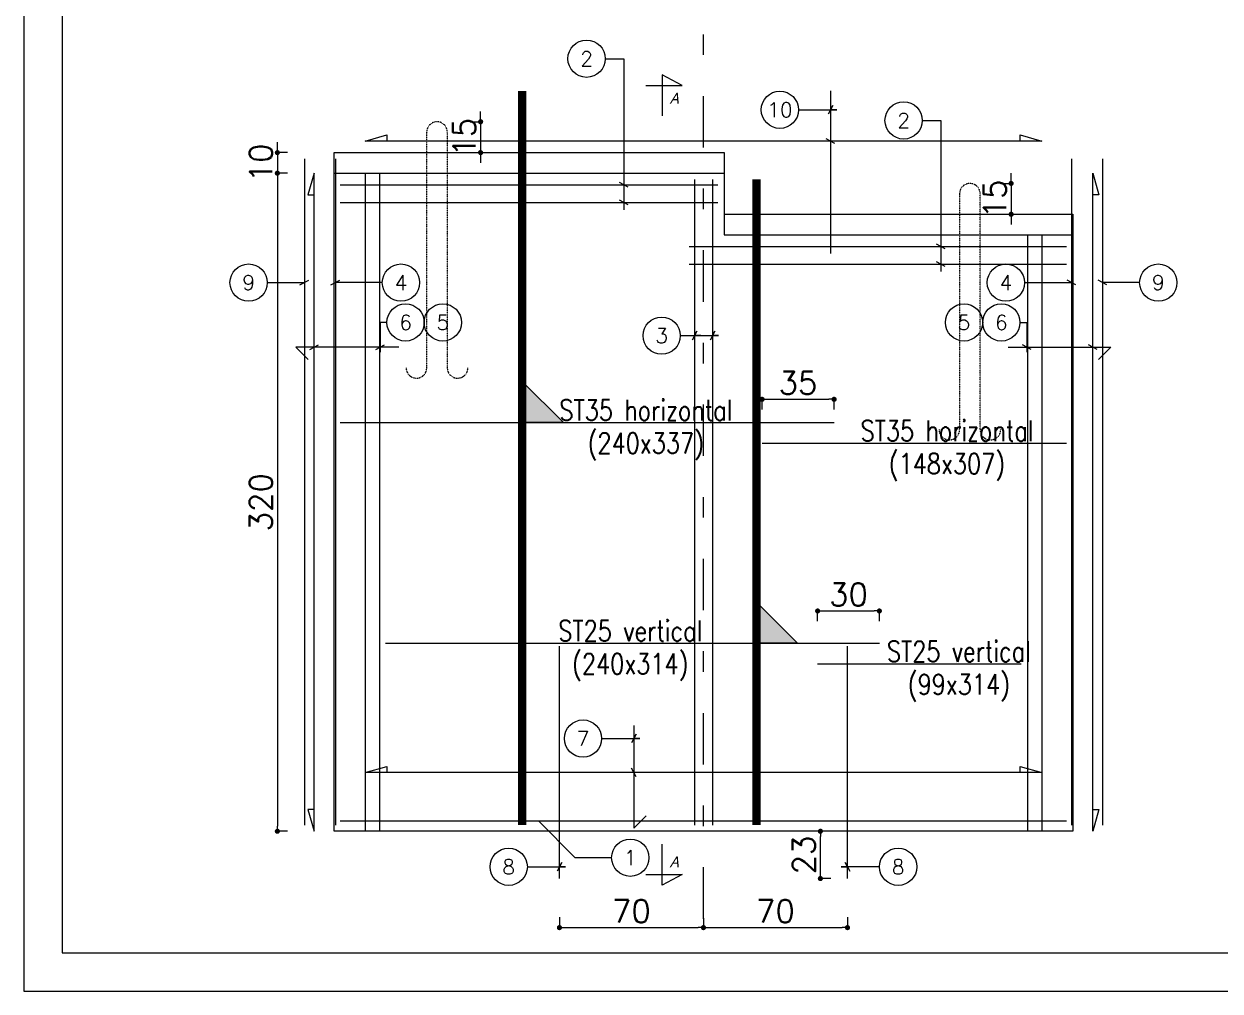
# Model space of a CAD drawing. Header units: millimetres. Extents: x -21776 to 63757, y -7870 to 8483.
# Drawn here: x 15771 to 16352, y -5309 to -4839 of the extents above; entities that cross this region are included whole.
import ezdxf
from ezdxf.enums import TextEntityAlignment as Align

# ---------------------------------------------------------------- set-up
doc = ezdxf.new("R2010")
doc.units = ezdxf.units.MM
doc.header["$PDMODE"] = 34
for name, pattern in [('CACHE', [9.525, 6.35, -3.175]), ('GrFeatureAxis', [0.85, 0.25, -0.2, 0.1, -0.2, 0.1]), ('HIDDEN2', [0.1875, 0.125, -0.0625])]:
    doc.linetypes.add(name, pattern=pattern)
for name, color, linetype in [('1', 7, 'Continuous'), ('COTATION', 1, 'Continuous'), ('GO-CARTOUCHE', 7, 'Continuous'), ('GO-COTATION', 1, 'Continuous'), ('GO-TEXTE', 9, 'Continuous'), ('GO-TEXTE-ACIER', 3, 'Continuous'), ('Grid', 7, 'Continuous'), ('préfa v', 2, 'Continuous'), ('STR_TS', 22, 'Continuous'), ('STR_TS_TXT', 7, 'Continuous'), ('STR_VOI-POT', 6, 'Continuous')]:
    doc.layers.add(name, color=color, linetype=linetype)
doc.styles.add('Lucida', font='')
doc.styles.get("Standard").update_dxf_attribs({"font": 'romans.shx'})
doc.styles.add('TEXTE', font='romans.shx')
doc.styles.add('TEXTE TS', font='romans.shx', dxfattribs={"width": 0.7, "oblique": 15})
doc.styles.get('Lucida').set_extended_font_data('Lucida Sans', italic=True)
doc.dimstyles.new('COUPE-20', dxfattribs={"dimscale": 0.5, "dimtxt": 22, "dimasz": 5, "dimexe": 0.05, "dimexo": 0, "dimgap": 5, "dimtad": 1, "dimdsep": 46, "dimtxsty": 'Standard', "dimblk1": 'DOT', "dimblk2": 'DOT', "dimsah": 1, "dimcen": 0, "dimdle": 150, "dimclrd": 1, "dimclre": 1, "dimclrt": 7, "dimadec": 0, "dimazin": 0, "dimtfac": 1, "dimtix": 1, "dimtmove": 2, "dimatfit": 3, "dimldrblk": 'DOT', "dimfxl": 0, "dimtvp": 1, "dimtolj": 1, "dimtzin": 0, "dimarcsym": 0})

# ---------------------------------------------------------------- blocks, each defined once
blk = doc.blocks.new('_DOT')
at = {"color": 0, "linetype": 'ByBlock'}
blk.add_line((-0.5, 0), (-1, 0), dxfattribs=at)
at = {"color": 0, "linetype": 'ByBlock', "const_width": 0.5}
blk.add_lwpolyline([(-0.25, 0, 1), (0.25, 0, 1)], format="xyb", close=True, dxfattribs=at)
blk = doc.blocks.new('*D1582')
at = {"layer": 'DEFPOINTS', "color": 0}
for p in [(16043.07, -4901.33), (15894.02, -4911.33), (16043.07, -4911.33)]:
    blk.add_point(p, dxfattribs=at)
at = {"layer": 'STR_VOI-POT', "color": 1, "lineweight": -2}
for p, q in [((15894.02, -4898.83), (15894.02, -4896.33)), ((15899.02, -4901.33), (15894, -4901.33)), ((15894.02, -4901.33), (15894.02, -4911.33)), ((15899.02, -4911.33), (15894, -4911.33)), ((15894.02, -4913.83), (15894.02, -4916.33))]:
    blk.add_line(p, q, dxfattribs=at)
at = {"layer": 'STR_VOI-POT', "color": 1, "lineweight": -2, "xscale": 2.5, "yscale": 2.5, "zscale": 2.5}
for p, rotation in [((15894.02, -4901.33), 270), ((15894.02, -4911.33), 90)]:
    blk.add_blockref('_DOT', p, dxfattribs=dict(at, rotation=rotation))
at = {"layer": 'STR_VOI-POT', "color": 7, "insert": (15886.02, -4906.33), "char_height": 11, "attachment_point": 5, "rotation": 90}
blk.add_mtext('\\A1;10', dxfattribs=at)
blk = doc.blocks.new('*D1583')
at = {"layer": 'DEFPOINTS', "color": 0}
for p in [(16043.07, -4911.33), (15894.02, -5231.33), (15961.62, -5231.33)]:
    blk.add_point(p, dxfattribs=at)
at = {"layer": 'STR_VOI-POT', "color": 1, "lineweight": -2}
for p, q in [((15899.02, -4911.33), (15894, -4911.33)), ((15894.02, -4913.83), (15894.02, -5228.83)), ((15899.02, -5231.33), (15894, -5231.33))]:
    blk.add_line(p, q, dxfattribs=at)
at = {"layer": 'STR_VOI-POT', "color": 1, "lineweight": -2, "xscale": 2.5, "yscale": 2.5, "zscale": 2.5}
for p, rotation in [((15894.02, -4911.33), 90), ((15894.02, -5231.33), 270)]:
    blk.add_blockref('_DOT', p, dxfattribs=dict(at, rotation=rotation))
at = {"layer": 'STR_VOI-POT', "color": 7, "insert": (15886.02, -5071.33), "char_height": 11, "attachment_point": 5, "rotation": 90}
blk.add_mtext('\\A1;320', dxfattribs=at)
blk = doc.blocks.new('mrega')
at = {"layer": 'STR_TS_TXT', "style": 'TEXTE TS', "width": 0.8}
for tag, p in [('ST10', (14.48, 0)), ('DIM', (14.48, -16)), ('NOTE', (14.48, -32))]:
    blk.add_attdef(tag, text='', height=10, dxfattribs=at).set_placement(p, align=Align.CENTER)
blk = doc.blocks.new('A$C6F247267')
blk.add_hatch(color=256).paths.add_polyline_path([(0, -0.2), (-0.2, 0), (0, 0)])
blk.add_lwpolyline([(-0.2, 0), (0, 0), (0, -0.2), (-0.2, 0)])
blk = doc.blocks.new('*D1588')
at = {"layer": 'DEFPOINTS', "color": 0}
for p in [(16031.12, -5254.33), (16101.12, -5273.57), (16101.12, -5278.18)]:
    blk.add_point(p, dxfattribs=at)
at = {"layer": 'GO-COTATION', "color": 1, "lineweight": -2}
for p, q in [((16031.12, -5273.18), (16031.12, -5278.21)), ((16033.62, -5278.18), (16098.62, -5278.18)), ((16101.12, -5273.57), (16101.12, -5278.21))]:
    blk.add_line(p, q, dxfattribs=at)
at = {"layer": 'GO-COTATION', "color": 1, "lineweight": -2, "xscale": 2.5, "yscale": 2.5, "zscale": 2.5, "rotation": 180}
blk.add_blockref('_DOT', (16031.12, -5278.18), dxfattribs=at)
at = {"layer": 'GO-COTATION', "color": 1, "lineweight": -2, "xscale": 2.5, "yscale": 2.5, "zscale": 2.5}
blk.add_blockref('_DOT', (16101.12, -5278.18), dxfattribs=at)
at = {"layer": 'GO-COTATION', "color": 7, "insert": (16066.12, -5270.18), "char_height": 11, "attachment_point": 5}
blk.add_mtext('\\A1;70', dxfattribs=at)
blk = doc.blocks.new('*D1589')
at = {"layer": 'DEFPOINTS', "color": 0}
for p in [(16171.12, -5254.33), (16101.12, -5273.57), (16171.12, -5278.18)]:
    blk.add_point(p, dxfattribs=at)
at = {"layer": 'GO-COTATION', "color": 1, "lineweight": -2}
for p, q in [((16171.12, -5273.18), (16171.12, -5278.21)), ((16101.12, -5273.57), (16101.12, -5278.21)), ((16103.62, -5278.18), (16168.62, -5278.18))]:
    blk.add_line(p, q, dxfattribs=at)
at = {"layer": 'GO-COTATION', "color": 1, "lineweight": -2, "xscale": 2.5, "yscale": 2.5, "zscale": 2.5, "rotation": 180}
blk.add_blockref('_DOT', (16101.12, -5278.18), dxfattribs=at)
at = {"layer": 'GO-COTATION', "color": 1, "lineweight": -2, "xscale": 2.5, "yscale": 2.5, "zscale": 2.5}
blk.add_blockref('_DOT', (16171.12, -5278.18), dxfattribs=at)
at = {"layer": 'GO-COTATION', "color": 7, "insert": (16136.12, -5270.18), "char_height": 11, "attachment_point": 5}
blk.add_mtext('\\A1;70', dxfattribs=at)
blk = doc.blocks.new('*D1590')
at = {"layer": 'DEFPOINTS', "color": 0}
for p in [(16230.62, -4916.33), (16239.33, -4931.33), (16250.68, -4931.33)]:
    blk.add_point(p, dxfattribs=at)
at = {"layer": 'GO-COTATION', "color": 1, "lineweight": -2}
for p, q in [((16250.68, -4913.83), (16250.68, -4911.33)), ((16245.68, -4916.33), (16250.7, -4916.33)), ((16250.68, -4916.33), (16250.68, -4931.33)), ((16245.68, -4931.33), (16250.7, -4931.33)), ((16250.68, -4933.83), (16250.68, -4936.33))]:
    blk.add_line(p, q, dxfattribs=at)
at = {"layer": 'GO-COTATION', "color": 1, "lineweight": -2, "xscale": 2.5, "yscale": 2.5, "zscale": 2.5}
for p, rotation in [((16250.68, -4916.33), 270), ((16250.68, -4931.33), 90)]:
    blk.add_blockref('_DOT', p, dxfattribs=dict(at, rotation=rotation))
at = {"layer": 'GO-COTATION', "color": 7, "insert": (16242.68, -4923.83), "char_height": 11, "attachment_point": 5, "rotation": 90}
blk.add_mtext('\\A1;15', dxfattribs=at)
blk = doc.blocks.new('*D1591')
at = {"layer": 'DEFPOINTS', "color": 0}
for p in [(15971.62, -4886.33), (15962.91, -4901.33), (15992.81, -4901.33)]:
    blk.add_point(p, dxfattribs=at)
at = {"layer": 'GO-COTATION', "color": 1, "lineweight": -2}
for p, q in [((15992.81, -4883.83), (15992.81, -4881.33)), ((15987.81, -4886.33), (15992.84, -4886.33)), ((15992.81, -4886.33), (15992.81, -4901.33)), ((15987.81, -4901.33), (15992.84, -4901.33)), ((15992.81, -4903.83), (15992.81, -4906.33))]:
    blk.add_line(p, q, dxfattribs=at)
at = {"layer": 'GO-COTATION', "color": 1, "lineweight": -2, "xscale": 2.5, "yscale": 2.5, "zscale": 2.5}
for p, rotation in [((15992.81, -4886.33), 270), ((15992.81, -4901.33), 90)]:
    blk.add_blockref('_DOT', p, dxfattribs=dict(at, rotation=rotation))
at = {"layer": 'GO-COTATION', "color": 7, "insert": (15984.81, -4893.83), "char_height": 11, "attachment_point": 5, "rotation": 90}
blk.add_mtext('\\A1;15', dxfattribs=at)
blk = doc.blocks.new('*D1598')
at = {"layer": 'DEFPOINTS', "color": 0}
for p in [(16186.62, -5124.2), (16186.62, -5139.91), (16156.62, -5149.91)]:
    blk.add_point(p, dxfattribs=at)
at = {"layer": 'préfa v', "color": 1, "lineweight": -2}
for p, q in [((16156.62, -5129.2), (16156.62, -5124.17)), ((16159.12, -5124.2), (16184.12, -5124.2)), ((16186.62, -5129.2), (16186.62, -5124.17))]:
    blk.add_line(p, q, dxfattribs=at)
at = {"layer": 'préfa v', "color": 1, "lineweight": -2, "xscale": 2.5, "yscale": 2.5, "zscale": 2.5, "rotation": 180}
blk.add_blockref('_DOT', (16156.62, -5124.2), dxfattribs=at)
at = {"layer": 'préfa v', "color": 1, "lineweight": -2, "xscale": 2.5, "yscale": 2.5, "zscale": 2.5}
blk.add_blockref('_DOT', (16186.62, -5124.2), dxfattribs=at)
at = {"layer": 'préfa v', "color": 7, "insert": (16171.62, -5116.2), "char_height": 11, "attachment_point": 5}
blk.add_mtext('\\A1;30', dxfattribs=at)
blk = doc.blocks.new('*D1599')
at = {"layer": 'DEFPOINTS', "color": 0}
for p in [(16164.62, -5021.3), (16164.62, -5032.6), (16129.62, -5042.6)]:
    blk.add_point(p, dxfattribs=at)
at = {"layer": 'préfa v', "color": 1, "lineweight": -2}
for p, q in [((16129.62, -5026.3), (16129.62, -5021.27)), ((16132.12, -5021.3), (16162.12, -5021.3)), ((16164.62, -5026.3), (16164.62, -5021.27))]:
    blk.add_line(p, q, dxfattribs=at)
at = {"layer": 'préfa v', "color": 1, "lineweight": -2, "xscale": 2.5, "yscale": 2.5, "zscale": 2.5, "rotation": 180}
blk.add_blockref('_DOT', (16129.62, -5021.3), dxfattribs=at)
at = {"layer": 'préfa v', "color": 1, "lineweight": -2, "xscale": 2.5, "yscale": 2.5, "zscale": 2.5}
blk.add_blockref('_DOT', (16164.62, -5021.3), dxfattribs=at)
at = {"layer": 'préfa v', "color": 7, "insert": (16147.12, -5013.3), "char_height": 11, "attachment_point": 5}
blk.add_mtext('\\A1;35', dxfattribs=at)
blk = doc.blocks.new('*D2278')
at = {"layer": 'COTATION', "color": 1, "lineweight": -2}
for p, q in [((16162.96, -5231.33), (16157.94, -5231.33)), ((16157.96, -5251.83), (16157.96, -5233.83)), ((16162.96, -5254.33), (16157.94, -5254.33))]:
    blk.add_line(p, q, dxfattribs=at)
at = {"layer": 'DEFPOINTS', "color": 0}
for p in [(16157.96, -5231.33), (16280.62, -5231.33), (16171.12, -5254.33)]:
    blk.add_point(p, dxfattribs=at)
at = {"layer": 'COTATION', "color": 1, "lineweight": -2, "xscale": 2.5, "yscale": 2.5, "zscale": 2.5}
for p, rotation in [((16157.96, -5231.33), 90), ((16157.96, -5254.33), 270)]:
    blk.add_blockref('_DOT', p, dxfattribs=dict(at, rotation=rotation))
at = {"layer": 'COTATION', "color": 7, "insert": (16149.96, -5242.83), "char_height": 11, "attachment_point": 5, "rotation": 90}
blk.add_mtext('\\A1;23', dxfattribs=at)

msp = doc.modelspace()

# ---------------------------------------------------------------- linework, layer by layer
at = {"layer": '1', "color": 252, "linetype": 'HIDDEN2', "ltscale": 0.05}
for points in [[(15956.62595, -5006.02231, 1), (15966.62195, -5006.02231), (15966.62195, -4901.33306), (15966.62195, -4891.33106, -1), (15976.61795, -4891.33106), (15976.61795, -4901.33306), (15976.61795, -5006.02231, 1), (15986.61395, -5006.02231)], [(16245.61395, -5036.02231, -1), (16235.61795, -5036.02231), (16235.61795, -4931.33306), (16235.61795, -4921.33106, 1), (16225.62195, -4921.33106), (16225.62195, -4931.33306), (16225.62195, -5036.02231, -1), (16215.62595, -5036.02231)]]:
    msp.add_lwpolyline(points, format="xyb", dxfattribs=at)
at = {"layer": 'COTATION'}
for points in [[(16147.31818, -4880.52738), (16165.90719, -4880.52738), (16162.90719, -4880.52738), (16164.02851, -4878.40606), (16161.78587, -4882.6487)], [(16255.0623, -4895.7109), (16255.0623, -4892.7109), (16265.61995, -4895.7109), (15936.61995, -4895.7109), (15947.1776, -4892.7109), (15947.1776, -4895.7109)], [(16165.02851, -4896.83222), (16160.78587, -4894.58958)], [(15911.89218, -5220.77541), (15908.89219, -5220.77541), (15911.89218, -5231.33306), (15911.89218, -4911.33306), (15908.89219, -4921.89071), (15911.89218, -4921.89071)], [(16290.34771, -5220.77541), (16293.3477, -5220.77541), (16290.34771, -5231.33306), (16290.34771, -4911.33306), (16293.3477, -4921.89071), (16290.34771, -4921.89071)], [(16064.48416, -4918.12645), (16060.24152, -4915.88381)], [(16064.48416, -4926.69261), (16060.24152, -4924.44997)], [(16218.59463, -4948.12645), (16214.35199, -4945.88381)], [(16218.59463, -4956.69261), (16214.35199, -4954.44997)], [(15889.11076, -4964.54917), (15907.13593, -4964.54917)], [(15905.01461, -4965.6705), (15909.25725, -4963.42785)], [(15920.08012, -4965.6705), (15924.32276, -4963.42785)], [(15945.06732, -4964.54917), (15922.20144, -4964.54917)], [(16257.17257, -4964.54917), (16280.03846, -4964.54917)], [(16282.15978, -4965.6705), (16277.91714, -4963.42785)], [(16297.22528, -4965.6705), (16292.98264, -4963.42785)], [(16313.12913, -4964.54917), (16295.10396, -4964.54917)], [(15947.27701, -4983.92366), (15943.9576, -4983.92366), (15943.9576, -4998.41082)], [(16089.88188, -4990.33944), (16108.47089, -4990.33944), (16105.47089, -4990.33944), (16106.59221, -4988.21812), (16104.34957, -4992.46076)], [(16091.62559, -4990.33944), (16099.769, -4990.33944), (16096.769, -4990.33944), (16097.89032, -4988.21812), (16095.64768, -4992.46076)], [(16254.96289, -4983.92366), (16258.28229, -4983.92366), (16258.28229, -4998.41082)], [(15909.77086, -4997.08232), (15914.01351, -4994.83968)], [(15941.83628, -4997.08232), (15946.07892, -4994.83968)], [(16260.40361, -4997.08232), (16256.16097, -4994.83968)], [(16292.46903, -4997.08232), (16288.22639, -4994.83968)], [(16051.64607, -5186.24333), (16070.23509, -5186.24333), (16067.23509, -5186.24333), (16068.35641, -5184.12201), (16066.11377, -5188.36465)], [(16255.0623, -5202.77312), (16255.0623, -5199.77312), (16265.61995, -5202.77312), (15936.61995, -5202.77312), (15947.1776, -5199.77312), (15947.1776, -5202.77312)], [(16068.35641, -5204.89444), (16066.11377, -5200.6518)], [(16056.50863, -5244.19548), (16038.79792, -5244.19548), (16020.93549, -5226.33306)], [(16015.53093, -5248.59925), (16034.11995, -5248.59925), (16031.11995, -5248.59925), (16032.24127, -5246.47793), (16029.99863, -5250.72057)], [(16186.70896, -5248.59925), (16168.11995, -5248.59925), (16171.11995, -5248.59925), (16169.99863, -5246.47793), (16172.24127, -5250.72057)]]:
    msp.add_lwpolyline(points, dxfattribs=at)
at = {"layer": 'GO-CARTOUCHE', "linetype": 'Continuous'}
for points in [[(16884.46907, -5309.04286), (16884.46907, -4521.54286), (15770.83272, -4521.54286), (15770.83272, -5309.04286)], [(16865.91032, -5290.48411), (16865.91032, -4540.10161), (15789.39147, -4540.10161), (15789.39147, -5290.48411)]]:
    msp.add_lwpolyline(points, close=True, dxfattribs=at)
at = {"layer": 'GO-COTATION'}
for points in [[(16053.36458, -4855.68372), (16062.36284, -4855.68372), (16062.36284, -4929.14078)], [(16207.47505, -4885.68372), (16216.47331, -4885.68372), (16216.47331, -4959.14078)]]:
    msp.add_lwpolyline(points, dxfattribs=at)
at = {"layer": 'GO-TEXTE', "flags": 128}
for points in [[(16073.12868, -4868.75328), (16090.77642, -4868.75328), (16081.09837, -4863.47323), (16081.09837, -4883.3947)], [(16073.12868, -5252.28326), (16090.77642, -5252.28326), (16081.09837, -5257.56331), (16081.09837, -5237.64184)]]:
    msp.add_lwpolyline(points, dxfattribs=at)
at = {"layer": 'GO-TEXTE-ACIER'}
for centre in [(16044.30782, -4855.68372), (16138.26141, -4880.52738), (16198.41829, -4885.68372), (15880.054, -4964.54917), (15954.09502, -4964.54917), (16248.11581, -4964.54917), (16322.18589, -4964.54917), (15956.33377, -4983.92366), (15974.4473, -4983.92366), (16227.7926, -4983.92366), (16245.90612, -4983.92366), (16080.82511, -4990.33944), (16042.58931, -5186.24333), (16065.56539, -5244.19548), (16006.47417, -5248.59925), (16195.76573, -5248.59925)]:
    msp.add_circle(centre, 9.05676, dxfattribs=at)
at = {"layer": 'Grid', "color": 4, "linetype": 'GrFeatureAxis', "lineweight": 25, "ltscale": 100}
msp.add_line((16101.11995, -5273.83571), (16101.11995, -4650.11989), dxfattribs=at)
at = {"layer": 'préfa v'}
for points in [[(16280.61995, -4931.33306), (16280.61995, -5231.33306), (15921.61995, -5231.33306), (15921.61995, -4901.33306)], [(15921.61995, -4901.33306), (16111.11995, -4901.33306)], [(16111.11995, -4901.33306), (16111.11995, -4941.33306)], [(15921.61995, -4911.33306), (16111.11995, -4911.33306)], [(15936.61995, -4911.33306), (15936.61995, -5231.33306)], [(15943.61995, -4911.33306), (15943.61995, -5231.33306)], [(16111.11995, -4931.33306), (16280.61995, -4931.33306)], [(16111.11995, -4941.33306), (16280.61995, -4941.33306)], [(16258.61995, -4941.33306), (16258.61995, -5231.33306)], [(16265.61995, -4941.33306), (16265.61995, -5231.33306)]]:
    msp.add_lwpolyline(points, dxfattribs=at)
at = {"layer": 'STR_TS', "linetype": 'CACHE', "ltscale": 2, "const_width": 4}
msp.add_lwpolyline([(16013.05491, -5228.33306), (16013.05491, -4871.33306)], dxfattribs=at)
at = {"layer": 'STR_TS', "const_width": 4}
msp.add_lwpolyline([(16126.89343, -5228.33306), (16126.89343, -4914.33306)], dxfattribs=at)
at = {"layer": 'STR_TS', "color": 3}
for points in [[(15924.61995, -5032.59913), (16164.61995, -5032.59913)], [(16129.61995, -5042.59913), (16277.61995, -5042.59913)], [(15946.61995, -5139.90583), (16186.61995, -5139.90583)], [(16156.61995, -5149.90583), (16255.61995, -5149.90583)]]:
    msp.add_lwpolyline(points, dxfattribs=at)
at = {"layer": 'STR_VOI-POT'}
for points in [[(16162.90719, -4871.33306), (16162.90719, -4950.33306)], [(15907.13593, -4904.33306), (15907.13593, -5228.33306)], [(15922.20144, -4904.33306), (15922.20144, -5228.33306)], [(16280.03846, -4904.33306), (16280.03846, -5228.33306)], [(16295.10396, -4904.33306), (16295.10396, -5228.33306)], [(15924.61995, -4917.00513), (16108.11995, -4917.00513)], [(16096.769, -4914.33306), (16096.769, -5228.33306)], [(16105.47089, -4914.33306), (16105.47089, -5228.33306)], [(15924.61995, -4925.57129), (16108.11995, -4925.57129)], [(16094.11995, -4947.00513), (16277.61995, -4947.00513)], [(16094.11995, -4955.57129), (16277.61995, -4955.57129)], [(15953.03961, -4995.961), (15903.03961, -4995.961), (15909.02149, -5001.94289)], [(16249.20029, -4995.961), (16299.20029, -4995.961), (16293.2184, -5001.94289)], [(16031.11995, -5254.33306), (16031.11995, -5141.33306)], [(16171.11995, -5254.33306), (16171.11995, -5141.33306)], [(16067.23509, -5179.85278), (16067.23509, -5229.85278), (16073.21698, -5223.8709)], [(15924.61995, -5226.33306), (16277.61995, -5226.33306)]]:
    msp.add_lwpolyline(points, dxfattribs=at)

# ---------------------------------------------------------------- block references
at = {"layer": 'STR_TS', "xscale": 100, "yscale": 100, "zscale": 100, "rotation": 180}
for p in [(16013.05491, -5032.59913), (16126.89343, -5139.90583)]:
    msp.add_blockref('A$C6F247267', p, dxfattribs=at)
at = {"layer": 'STR_TS_TXT'}
for p, values in [((16058.61183, -5031.57276), {'ST10': 'ST35 horizontal', 'DIM': '(240x337)'}), ((16204.99203, -5041.57276), {'ST10': 'ST35 horizontal', 'DIM': '(148x307)'}), ((16051.05904, -5138.87946), {'ST10': 'ST25 vertical', 'DIM': '(240x314)'}), ((16210.76902, -5148.87946), {'ST10': 'ST25 vertical', 'DIM': '(99x314)'})]:
    msp.add_blockref('mrega', p, dxfattribs=at).add_auto_attribs(values)

# ---------------------------------------------------------------- texts
at = {"layer": 'GO-TEXTE', "linetype": 'Continuous', "style": 'Lucida'}
for rotation, p in [(0.00179755, (16084.71352, -4877.54604)), (359.99820245, (16084.71335, -5248.8105))]:
    msp.add_text('A', height=5.32, rotation=rotation, dxfattribs=at).set_placement(p)
at = {"layer": 'GO-TEXTE-ACIER', "style": 'TEXTE'}
for s, p in [('2', (16044.30782, -4855.68372)), ('10', (16138.26141, -4880.52738)), ('2', (16198.41829, -4885.68372)), ('9', (15880.054, -4964.54917)), ('4', (15954.12408, -4964.54917)), ('4', (16248.11581, -4964.54917)), ('9', (16322.18589, -4964.54917)), ('6', (15956.33377, -4983.92366)), ('5', (15974.4473, -4983.92366)), ('5', (16227.7926, -4983.92366)), ('6', (16245.90612, -4983.92366)), ('3', (16080.82511, -4990.33944)), ('7', (16042.58931, -5186.24333)), ('1', (16065.56539, -5244.19548)), ('8', (16006.47417, -5248.59925)), ('8', (16195.76573, -5248.59925))]:
    msp.add_text(s, height=7.2, dxfattribs=at).set_placement(p, align=Align.MIDDLE_CENTER)

# ---------------------------------------------------------------- dimensions: what is measured, and where the dimension line sits
at = {"layer": 'COTATION'}
dim = msp.add_linear_dim(base=(16157.96328, -5231.33306), p1=(16171.11995, -5254.33306), p2=(16280.61995, -5231.33306), angle=90, dimstyle='COUPE-20', dxfattribs=at)
dim.commit()
dim.dimension.update_dxf_attribs({"geometry": '*D2278', "text_midpoint": (16149.96328, -5242.83306)})
at = {"layer": 'GO-COTATION'}
for base, p1, p2, picture, middle in [((15992.81474, -4901.33306), (15971.61995, -4886.33306), (15962.91484, -4901.33306), '*D1591', (15984.81474, -4893.83306)), ((16250.67859, -4931.33306), (16230.61995, -4916.33306), (16239.32506, -4931.33306), '*D1590', (16242.67859, -4923.83306))]:
    dim = msp.add_linear_dim(base=base, p1=p1, p2=p2, angle=90, dimstyle='COUPE-20', dxfattribs=at)
    dim.commit()
    dim.dimension.update_dxf_attribs({"geometry": picture, "text_midpoint": middle})
for base, p1, p2, picture, middle in [((16101.11995, -5278.18059), (16031.11995, -5254.33306), (16101.11995, -5273.57168), '*D1588', (16066.11995, -5270.18059)), ((16171.11995, -5278.18059), (16101.11995, -5273.57168), (16171.11995, -5254.33306), '*D1589', (16136.11995, -5270.18059))]:
    dim = msp.add_linear_dim(base=base, p1=p1, p2=p2, dimstyle='COUPE-20', dxfattribs=at)
    dim.commit()
    dim.dimension.update_dxf_attribs({"geometry": picture, "text_midpoint": middle})
at = {"layer": 'préfa v'}
for base, p1, p2, picture, middle in [((16164.61995, -5021.29718), (16129.61995, -5042.59913), (16164.61995, -5032.59913), '*D1599', (16147.11995, -5013.29718)), ((16186.61995, -5124.19583), (16156.61995, -5149.90583), (16186.61995, -5139.90583), '*D1598', (16171.61995, -5116.19583))]:
    dim = msp.add_linear_dim(base=base, p1=p1, p2=p2, dimstyle='COUPE-20', dxfattribs=at)
    dim.commit()
    dim.dimension.update_dxf_attribs({"geometry": picture, "text_midpoint": middle})
at = {"layer": 'STR_VOI-POT'}
for base, p1, p2, picture, middle in [((15894.02082, -4911.33306), (16043.0712, -4901.33306), (16043.0712, -4911.33306), '*D1582', (15886.02082, -4906.33306)), ((15894.02082, -5231.33306), (16043.0712, -4911.33306), (15961.61995, -5231.33306), '*D1583', (15886.02082, -5071.33306))]:
    dim = msp.add_linear_dim(base=base, p1=p1, p2=p2, angle=90, dimstyle='COUPE-20', dxfattribs=at)
    dim.commit()
    dim.dimension.update_dxf_attribs({"geometry": picture, "text_midpoint": middle})

doc.saveas('drawing.dxf')
